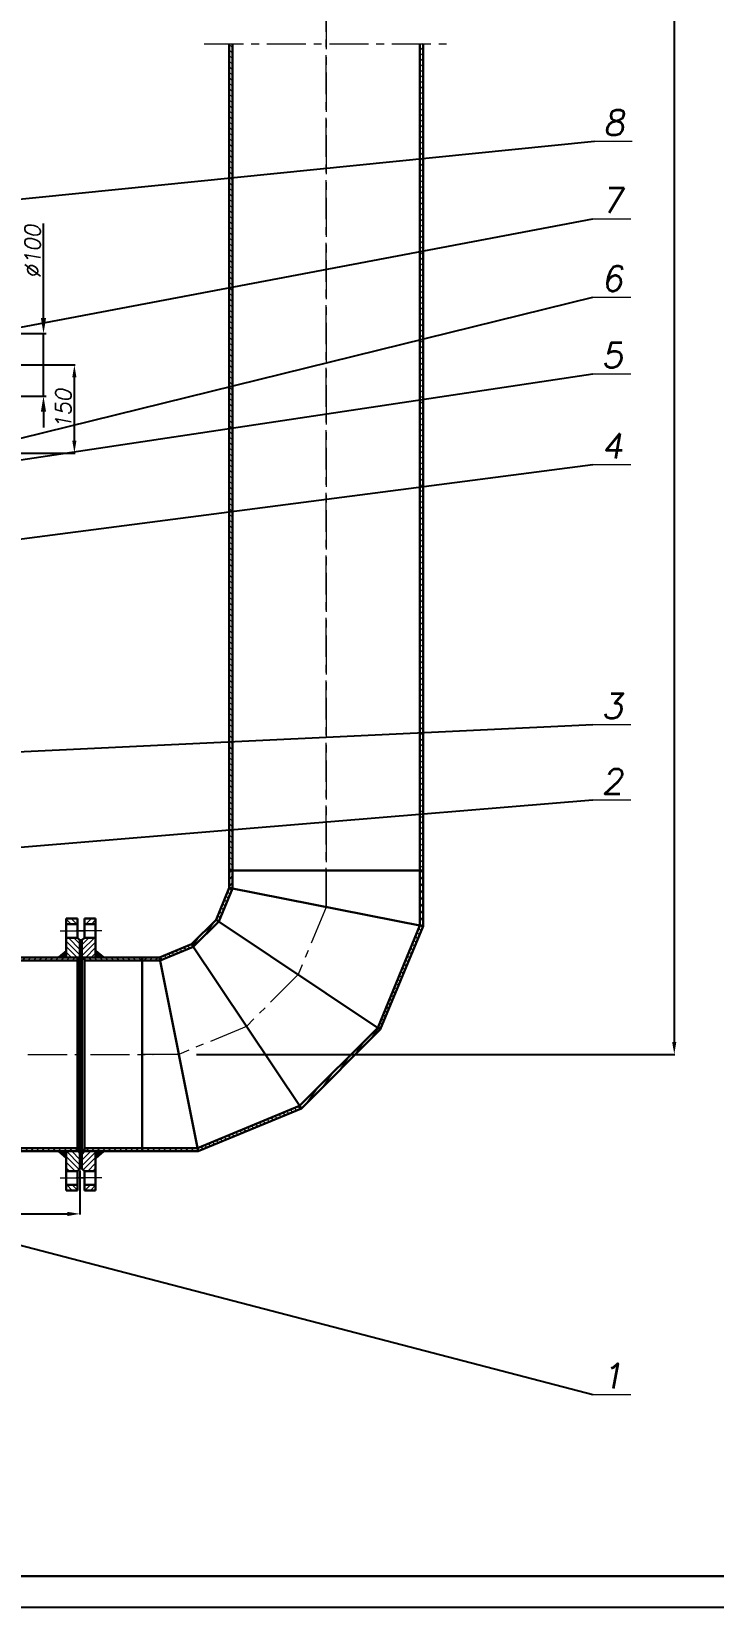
# Model space of a CAD drawing. Header units: inches. Extents: x 41 to 5981, y 0 to 8400.
# Drawn here: x 2151 to 3242, y 0 to 2521 of the extents above; entities that cross this region are included whole.
import ezdxf

# ---------------------------------------------------------------- set-up
doc = ezdxf.new("R2010")
doc.units = ezdxf.units.IN
doc.header["$LTSCALE"] = 50
doc.header["$MEASUREMENT"] = 0
doc.linetypes.add('CENTER', pattern=[2, 1.25, -0.25, 0.25, -0.25])
doc.layers.get('0').update_dxf_attribs({"plot": 0})
for name, color, linetype, lineweight in [('Dam', 2, 'Continuous', 30), ('kthuoc', 3, 'Continuous', 13), ('manh', 4, 'Continuous', 13), ('Tam', 1, 'CENTER', 13)]:
    doc.layers.add(name, color=color, linetype=linetype, lineweight=lineweight)
doc.styles.add('chu2.5', font='txt.shx', dxfattribs={"oblique": 10, "height": 25})
doc.dimstyles.new('Copy of kichthuoc2.5', dxfattribs={"dimtxt": 25, "dimasz": 25, "dimexe": 4, "dimexo": 0, "dimgap": 5, "dimtad": 1, "dimdec": 0, "dimzin": 0, "dimdsep": 46, "dimtxsty": 'chu2.5', "dimcen": 5, "dimclrd": 256, "dimclre": 256, "dimclrt": 256, "dimadec": 0, "dimazin": 0, "dimtfac": 1, "dimtdec": 0, "dimtmove": 0, "dimatfit": 0, "dimfxl": 0, "dimtolj": 1, "dimtzin": 0, "dimarcsym": 0})
doc.dimstyles.new('kichthuoc2.5', dxfattribs={"dimtxt": 25, "dimasz": 20, "dimexe": 1, "dimexo": 0, "dimgap": 5, "dimtad": 1, "dimtoh": 1, "dimdec": 0, "dimzin": 0, "dimdsep": 46, "dimtxsty": 'chu2.5', "dimcen": 5, "dimclrd": 256, "dimclre": 256, "dimclrt": 256, "dimadec": 0, "dimazin": 0, "dimtfac": 1, "dimtdec": 0, "dimtmove": 0, "dimatfit": 0, "dimfxl": 0, "dimtolj": 1, "dimtzin": 0, "dimarcsym": 0})
pattern_1 = [(45, (-230.6606, -421.331), (-4.419417, 4.419417), [])]
pattern_2 = [(135, (-230.6606, -421.331), (-4.419417, -4.419417), [])]
pattern_3 = [(135, (0, -421.331), (-4.419417, -4.419417), [])]
pattern_4 = [(45, (0, -421.331), (-4.419417, 4.419417), [])]
pattern_5 = [(55, (0, -421.331), (-5.1197, 3.584853), [])]

# ---------------------------------------------------------------- blocks, each defined once
blk = doc.blocks.new('*D20')
at = {"layer": 'DEFPOINTS', "color": 0}
for p in [(2167.2, 4693.5), (2415.2, 884.6), (3179.3, 884.6)]:
    blk.add_point(p, dxfattribs=at)
at = {"layer": 'kthuoc', "lineweight": -2}
for p, q in [((2167.2, 4693.5), (3180.3, 4693.5)), ((3179.3, 4673.5), (3179.3, 904.6)), ((2415.2, 884.6), (3180.3, 884.6))]:
    blk.add_line(p, q, dxfattribs=at)
at = {"layer": 'kthuoc'}
for points in [[(3175.9, 4673.5), (3182.6, 4673.5), (3179.3, 4693.5)], [(3175.9, 904.6), (3182.6, 904.6), (3179.3, 884.6)]]:
    blk.add_solid(points, dxfattribs=at)
at = {"layer": 'kthuoc', "insert": (3161.8, 2789.1), "char_height": 25, "attachment_point": 5, "rotation": 90, "style": 'chu2.5'}
blk.add_mtext('\\A1;4700', dxfattribs=at)
blk = doc.blocks.new('*D12')
at = {"layer": 'DEFPOINTS', "color": 0}
for p in [(2098.1, 2037.4), (2100.6, 1937.4), (2170.4, 1937.4)]:
    blk.add_point(p, dxfattribs=at)
at = {"layer": 'kthuoc', "lineweight": -2}
for p, q in [((2170.4, 2062.4), (2170.4, 2213.3)), ((2098.1, 2037.4), (2174.4, 2037.4)), ((2170.4, 1937.4), (2170.4, 2037.4)), ((2100.6, 1937.4), (2174.4, 1937.4)), ((2170.4, 1912.4), (2170.4, 1887.4))]:
    blk.add_line(p, q, dxfattribs=at)
at = {"layer": 'kthuoc'}
for points in [[(2166.2, 2062.4), (2174.5, 2062.4), (2170.4, 2037.4)], [(2166.2, 1912.4), (2174.5, 1912.4), (2170.4, 1937.4)]]:
    blk.add_solid(points, dxfattribs=at)
at = {"layer": 'kthuoc', "insert": (2152.9, 2168.6), "char_height": 25, "attachment_point": 5, "rotation": 90, "style": 'chu2.5'}
blk.add_mtext('\\A1;%%c100', dxfattribs=at)
blk = doc.blocks.new('*D32')
at = {"layer": 'DEFPOINTS', "color": 0}
for p in [(2104, 1987.4), (2219.8, 1987.4), (2054.7, 1846.4)]:
    blk.add_point(p, dxfattribs=at)
at = {"layer": 'kthuoc', "lineweight": -2}
for p, q in [((2104, 1987.4), (2220.8, 1987.4)), ((2219.8, 1866.4), (2219.8, 1967.4)), ((2054.7, 1846.4), (2220.8, 1846.4))]:
    blk.add_line(p, q, dxfattribs=at)
at = {"layer": 'kthuoc'}
for points in [[(2216.4, 1967.4), (2223.1, 1967.4), (2219.8, 1987.4)], [(2216.4, 1866.4), (2223.1, 1866.4), (2219.8, 1846.4)]]:
    blk.add_solid(points, dxfattribs=at)
at = {"layer": 'kthuoc', "insert": (2202.3, 1916.9), "char_height": 25, "attachment_point": 5, "rotation": 90, "style": 'chu2.5'}
blk.add_mtext('\\A1;150', dxfattribs=at)
blk = doc.blocks.new('*D157')
at = {"layer": 'DEFPOINTS', "color": 0}
for p in [(1744.7, 772.3), (2228.7, 698.7), (2228.7, 629.5)]:
    blk.add_point(p, dxfattribs=at)
at = {"layer": 'kthuoc', "lineweight": -2}
for p, q in [((1744.7, 772.3), (1744.7, 628.5)), ((2228.7, 698.7), (2228.7, 628.5)), ((1764.7, 629.5), (2208.7, 629.5))]:
    blk.add_line(p, q, dxfattribs=at)
at = {"layer": 'kthuoc'}
for points in [[(1764.7, 632.8), (1764.7, 626.1), (1744.7, 629.5)], [(2208.7, 632.8), (2208.7, 626.1), (2228.7, 629.5)]]:
    blk.add_solid(points, dxfattribs=at)
at = {"layer": 'kthuoc', "insert": (1986.7, 647), "char_height": 25, "attachment_point": 5, "style": 'chu2.5'}
blk.add_mtext('\\A1;500', dxfattribs=at)

msp = doc.modelspace()

# ---------------------------------------------------------------- hatches: boundary and pattern name
at = {"layer": 'kthuoc'}
h = msp.add_hatch(dxfattribs=at)
h.set_pattern_fill('ANSI31', color=256, scale=50, angle=90, style=0)
h.paths.add_polyline_path([(2472.5, 2501.1), (2467.5, 2501.1), (2467.5, 2413.2), (2472.5, 2413.2)])
h = msp.add_hatch(dxfattribs=at)
h.set_pattern_fill('ANSI31', color=256, scale=50, angle=90, style=0)
h.paths.add_polyline_path([(2777.5, 2501.1), (2772.5, 2501.1), (2772.5, 2413.2), (2777.5, 2413.2)])
h = msp.add_hatch(dxfattribs=at)
h.set_pattern_fill('ANSI31', color=256, scale=50, angle=90, style=0)
h.paths.add_polyline_path([(2472.5, 2411.5), (2467.5, 2411.5), (2467.5, 2190.2), (2472.5, 2190.2)])
h.paths.add_polyline_path([(2777.5, 2411.5), (2772.5, 2411.5), (2772.5, 2190.2), (2777.5, 2190.2)])
h = msp.add_hatch(dxfattribs=at)
h.set_pattern_fill('ANSI31', color=256, scale=50, angle=90, style=0)
h.paths.add_polyline_path([(2472.5, 2190.2), (2467.5, 2190.2), (2467.5, 1888.5), (2472.5, 1888.5)])
h.paths.add_polyline_path([(2777.5, 2190.2), (2772.5, 2190.2), (2772.5, 1888.5), (2777.5, 1888.5)])
h = msp.add_hatch(dxfattribs=at)
h.set_pattern_fill('ANSI31', color=256, scale=50, angle=90, style=0)
h.paths.add_polyline_path([(2467.5, 1599), (2472.5, 1599.2), (2472.5, 1889.7), (2467.5, 1889.7)])
h.paths.add_polyline_path([(2772.5, 1610.3), (2777.5, 1610.5), (2777.5, 1889.7), (2772.5, 1889.7)])
h = msp.add_hatch(dxfattribs=at)
h.set_pattern_fill('ANSI31', color=256, scale=50, angle=90, style=0)
h.paths.add_polyline_path([(2472.5, 1599.2), (2467.5, 1599), (2467.5, 1373.9), (2472.5, 1374.2)])
h.paths.add_polyline_path([(2777.5, 1610.5), (2772.5, 1610.3), (2772.5, 1386.6), (2777.5, 1386.8)])
h = msp.add_hatch(dxfattribs=at)
h.set_pattern_fill('ANSI31', color=256, scale=50, angle=90, style=0)
h.paths.add_polyline_path([(2472.5, 1374.2), (2467.5, 1373.9), (2467.5, 1178.9), (2472.5, 1178.9)])
h.paths.add_polyline_path([(2777.5, 1386.8), (2772.5, 1386.6), (2772.5, 1178.9), (2777.5, 1178.9)])
h = msp.add_hatch(dxfattribs=at)
h.set_pattern_fill('ANSI31', color=256, scale=50, angle=10, style=0)
h.set_pattern_definition(pattern_5)
h.paths.add_polyline_path([(2777.5, 1178.9), (2772.5, 1178.9), (2772.5, 1090.5), (2777.5, 1089.5)])
h.paths.add_polyline_path([(2472.5, 1178.9), (2467.5, 1178.9), (2467.5, 1151.2), (2472.5, 1150.2)])
h = msp.add_hatch(dxfattribs=at)
h.set_pattern_fill('ANSI31', color=256, scale=50, angle=90, style=0)
h.set_pattern_definition(pattern_3)
h.paths.add_polyline_path([(2472.5, 1150.2), (2467.5, 1151.2), (2446.3, 1100), (2450.6, 1097.2)])
h = msp.add_hatch(dxfattribs=at)
h.set_pattern_fill('ANSI31', color=256, scale=50, angle=90, style=0)
h.set_pattern_definition(pattern_2)
h.paths.add_polyline_path([(2228.7, 1067.1), (2224.7, 1071.1), (2206.7, 1071.1), (2206.7, 1039.6), (2228.7, 1039.6)])
h.paths.add_polyline_path([(2224.7, 1102.1), (2206.7, 1102.1), (2206.7, 1093.1), (2224.7, 1093.1)])
h = msp.add_hatch(dxfattribs=at)
h.set_pattern_fill('ANSI31', color=256, scale=50, style=0)
h.set_pattern_definition(pattern_1)
h.paths.add_polyline_path([(2253.7, 1071.1), (2235.7, 1071.1), (2231.7, 1067.1), (2231.7, 1039.6), (2253.7, 1039.6)])
h.paths.add_polyline_path([(2253.7, 1102.1), (2235.7, 1102.1), (2235.7, 1093.1), (2253.7, 1093.1)])
h = msp.add_hatch(dxfattribs=at)
h.set_pattern_fill('ANSI31', color=256, scale=50, angle=10, style=0)
h.set_pattern_definition(pattern_5)
h.paths.add_polyline_path([(2450.6, 1097.2), (2446.3, 1100), (2407.2, 1060.8), (2410, 1056.6)])
h = msp.add_hatch(dxfattribs=at)
h.set_pattern_fill('ANSI31', color=256, scale=50, angle=90, style=0)
h.set_pattern_definition(pattern_3)
h.paths.add_polyline_path([(2777.5, 1089.5), (2772.5, 1090.5), (2704.9, 927.2), (2709.1, 924.4)])
h = msp.add_hatch(dxfattribs=at)
h.set_pattern_fill('ANSI37', color=256, scale=10, angle=90, style=0)
h.set_pattern_definition([(225, (-1e-10, 2190.5908), (-0.8838835, 0.8838835), []), (135, (-1e-10, 2190.5908), (0.8838835, 0.8838835), [])])
h.paths.add_polyline_path([(2228.7, 1067.1), (2231.7, 1067.1), (2231.7, 1039.6), (2228.7, 1039.6)])
h = msp.add_hatch(dxfattribs=at)
h.set_pattern_fill('ANSI31', color=256, scale=50, angle=90, style=0)
h.set_pattern_definition(pattern_3)
h.paths.add_polyline_path([(2410, 1056.6), (2407.2, 1060.8), (2356, 1039.6), (2357, 1034.6)])
h = msp.add_hatch(dxfattribs=at)
h.set_pattern_fill('ANSI31', color=256, scale=50, style=0)
h.set_pattern_definition([(45, (-230.6606, -6.728), (-4.419417, 4.419417), [])])
h.paths.add_polyline_path([(2224.7, 1039.6), (2107.6, 1039.6), (2107.6, 1034.6), (2224.7, 1034.6)])
h.paths.add_polyline_path([(2224.7, 734.6), (2107.6, 734.6), (2107.6, 729.6), (2224.7, 729.6)])
for points in [[(2207.1, 1052), (2195.1, 1040), (2207.1, 1040)], [(2228.7, 1039.6), (2224.7, 1039.6), (2224.7, 1035.6)], [(2231.7, 1039.6), (2235.7, 1039.6), (2235.7, 1035.6)], [(2254.1, 1052), (2266.1, 1040), (2254.1, 1040)], [(2224.7, 734.6), (2224.7, 733.6), (2228.7, 729.6)], [(2228.7, 729.6), (2224.7, 729.6), (2224.7, 733.6)], [(2235.7, 733.6), (2235.7, 734.6), (2231.7, 729.6)], [(2231.7, 729.6), (2235.7, 729.6), (2235.7, 733.6)], [(2207.1, 717.2), (2195.1, 729.2), (2207.1, 729.2)], [(2254.1, 717.2), (2266.1, 729.2), (2254.1, 729.2)]]:
    msp.add_hatch(color=256, dxfattribs=at).paths.add_polyline_path(points)
h = msp.add_hatch(dxfattribs=at)
h.set_pattern_fill('ANSI31', color=256, scale=50, angle=90, style=0)
h.set_pattern_definition(pattern_3)
h.paths.add_polyline_path([(2328.3, 1034.6), (2328.3, 1039.6), (2235.7, 1039.6), (2235.7, 1034.6)])
h = msp.add_hatch(dxfattribs=at)
h.set_pattern_fill('ANSI31', color=256, scale=50, style=0)
h.set_pattern_definition(pattern_4)
h.paths.add_polyline_path([(2357, 1034.6), (2356, 1039.6), (2328.3, 1039.6), (2328.3, 1034.6)])
h = msp.add_hatch(dxfattribs=at)
h.set_pattern_fill('ANSI31', color=256, scale=50, angle=10, style=0)
h.set_pattern_definition(pattern_5)
h.paths.add_polyline_path([(2622.5, 844.9), (2622.5, 837.8), (2669.4, 884.6), (2662.3, 884.6)])
h.paths.add_polyline_path([(2622.5, 837.8), (2622.5, 844.9), (2579.9, 802.3), (2582.8, 798)])
h.paths.add_polyline_path([(2662.3, 884.6), (2669.4, 884.6), (2709.1, 924.4), (2704.9, 927.2)])
h = msp.add_hatch(dxfattribs=at)
h.set_pattern_fill('ANSI31', color=256, scale=50, angle=90, style=0)
h.set_pattern_definition(pattern_3)
h.paths.add_polyline_path([(2582.8, 798), (2579.9, 802.3), (2416.7, 734.6), (2417.7, 729.6)])
h = msp.add_hatch(dxfattribs=at)
h.set_pattern_fill('ANSI31', color=256, scale=50, angle=90, style=0)
h.set_pattern_definition(pattern_3)
h.paths.add_polyline_path([(2328.3, 729.6), (2328.3, 734.6), (2235.7, 734.6), (2235.7, 729.6)])
h = msp.add_hatch(dxfattribs=at)
h.set_pattern_fill('ANSI31', color=256, scale=50, style=0)
h.set_pattern_definition(pattern_4)
h.paths.add_polyline_path([(2328.3, 734.6), (2328.3, 729.6), (2417.7, 729.6), (2416.7, 734.6)])
h = msp.add_hatch(dxfattribs=at)
h.set_pattern_fill('ANSI31', color=256, scale=50, angle=90, style=0)
h.set_pattern_definition(pattern_2)
h.paths.add_polyline_path([(2228.7, 729.6), (2206.7, 729.6), (2206.7, 698.1), (2224.7, 698.1), (2228.7, 702.1)])
h.paths.add_polyline_path([(2224.7, 676.1), (2206.7, 676.1), (2206.7, 667.1), (2224.7, 667.1)])
h = msp.add_hatch(dxfattribs=at)
h.set_pattern_fill('ANSI37', color=256, scale=10, angle=90, style=0)
h.set_pattern_definition([(135, (0, -421.331), (-0.8838835, -0.8838835), []), (225, (0, -421.331), (0.8838835, -0.8838835), [])])
h.paths.add_polyline_path([(2228.7, 702.1), (2231.7, 702.1), (2231.7, 729.6), (2228.7, 729.6)])
h = msp.add_hatch(dxfattribs=at)
h.set_pattern_fill('ANSI31', color=256, scale=50, style=0)
h.set_pattern_definition(pattern_1)
h.paths.add_polyline_path([(2253.7, 729.6), (2231.7, 729.6), (2231.7, 702.1), (2235.7, 698.1), (2253.7, 698.1)])
h.paths.add_polyline_path([(2253.7, 676.1), (2235.7, 676.1), (2235.7, 667.1), (2253.7, 667.1)])

# ---------------------------------------------------------------- linework, layer by layer
msp.add_lwpolyline([(41.4, 0), (41.4, 8400), (5981.4, 8400), (5981.4, 0), (41.4, 0)], close=True)
at = {"layer": 'Dam'}
for p, q in [((2467.5, 2501.1), (2467.5, 1151.2)), ((2472.5, 2501.1), (2472.5, 1150.2)), ((2772.5, 1090.5), (2772.5, 2501.1)), ((2777.5, 1089.5), (2777.5, 2501.1)), ((2467.5, 1178.9), (2522.5, 1178.9)), ((2472.5, 1178.9), (2772.5, 1178.9)), ((2472.5, 1178.9), (2472.5, 1150.2)), ((2472.5, 1178.9), (2472.5, 1178.9)), ((2722.5, 1178.9), (2777.5, 1178.9)), ((2772.5, 1178.9), (2772.5, 1090.5)), ((2772.5, 1178.9), (2772.5, 1178.9)), ((2467.5, 1151.2), (2446.3, 1100)), ((2472.5, 1150.2), (2450.6, 1097.2)), ((2467.5, 1151.2), (2777.5, 1089.5)), ((2206.7, 1102.1), (2224.7, 1102.1)), ((2206.7, 1102.1), (2206.7, 1039.6)), ((2206.7, 1093.1), (2224.7, 1093.1)), ((2224.7, 1102.1), (2224.7, 1071.1)), ((2235.7, 1102.1), (2235.7, 1071.1)), ((2253.7, 1102.1), (2235.7, 1102.1)), ((2253.7, 1093.1), (2235.7, 1093.1)), ((2253.7, 1102.1), (2253.7, 1039.6)), ((2446.3, 1100), (2407.2, 1060.8)), ((2450.6, 1097.2), (2410, 1056.6)), ((2446.3, 1100), (2709.1, 924.4)), ((2772.5, 1090.5), (2704.9, 927.2)), ((2777.5, 1089.5), (2709.1, 924.4)), ((2206.7, 1071.1), (2224.7, 1071.1)), ((2224.7, 1071.1), (2228.7, 1067.1)), ((2228.7, 1067.1), (2228.7, 884.6)), ((2228.7, 1067.1), (2231.7, 1067.1)), ((2235.7, 1071.1), (2231.7, 1067.1)), ((2231.7, 1067.1), (2231.7, 884.6)), ((2253.7, 1071.1), (2235.7, 1071.1)), ((2407.2, 1060.8), (2356, 1039.6)), ((2407.2, 1060.8), (2582.8, 798)), ((2356, 1039.6), (2107.6, 1039.6)), ((2107.6, 1034.6), (2224.7, 1034.6)), ((2207.1, 1050.5), (2195.1, 1040)), ((2224.7, 1039.6), (2224.7, 884.6)), ((2228.7, 1039.6), (2224.7, 1035.6)), ((2231.7, 1039.6), (2235.7, 1035.6)), ((2235.7, 1039.6), (2235.7, 884.6)), ((2357, 1034.6), (2235.7, 1034.6)), ((2254.1, 1050.5), (2266.1, 1040)), ((2328.3, 1039.6), (2328.3, 729.6)), ((2357, 1034.6), (2328.3, 1034.6)), ((2356, 1039.6), (2417.7, 729.6)), ((2410, 1056.6), (2357, 1034.6)), ((2704.9, 927.2), (2579.9, 802.3)), ((2709.1, 924.4), (2582.8, 798)), ((2224.7, 729.6), (2224.7, 884.6)), ((2228.7, 702.1), (2228.7, 884.6)), ((2231.7, 702.1), (2231.7, 884.6)), ((2231.7, 702.1), (2231.7, 884.6)), ((2235.7, 729.6), (2235.7, 884.6)), ((2579.9, 802.3), (2416.7, 734.6)), ((2582.8, 798), (2417.7, 729.6)), ((2224.7, 734.6), (2107.6, 734.6)), ((2228.7, 729.6), (2224.7, 733.6)), ((2231.7, 729.6), (2235.7, 733.6)), ((2402.9, 734.6), (2235.7, 734.6)), ((2235.7, 734.6), (2416.7, 734.6)), ((2416.7, 734.6), (2328.3, 734.6)), ((2417.7, 729.6), (2107.6, 729.6)), ((2207.1, 718.7), (2195.1, 729.2)), ((2206.7, 667.1), (2206.7, 729.6)), ((2253.7, 667.1), (2253.7, 729.6)), ((2254.1, 718.7), (2266.1, 729.2)), ((2206.7, 698.1), (2224.7, 698.1)), ((2224.7, 698.1), (2228.7, 702.1)), ((2224.7, 667.1), (2224.7, 698.1)), ((2228.7, 702.1), (2231.7, 702.1)), ((2235.7, 698.1), (2231.7, 702.1)), ((2253.7, 698.1), (2235.7, 698.1)), ((2235.7, 667.1), (2235.7, 698.1)), ((2206.7, 676.1), (2224.7, 676.1)), ((2206.7, 667.1), (2224.7, 667.1)), ((2253.7, 676.1), (2235.7, 676.1)), ((2253.7, 667.1), (2235.7, 667.1)), ((291.4, 50), (4531.4, 50))]:
    msp.add_line(p, q, dxfattribs=at)
at = {"layer": 'kthuoc'}
for p, q in [((3051.5, 2345), (3112.1, 2345)), ((3049, 2220.8), (3109.7, 2220.8)), ((3049, 2095.8), (3109.7, 2095.8)), ((3049, 1973.3), (3109.7, 1973.3)), ((3049, 1828.3), (3109.7, 1828.3)), ((3049, 1412), (3109.7, 1412)), ((3049, 1291.5), (3109.7, 1291.5)), ((2224.7, 734.6), (2228.7, 729.6)), ((2235.7, 734.6), (2231.7, 729.6)), ((3049, 340.6), (3109.7, 340.6))]:
    msp.add_line(p, q, dxfattribs=at)
at = {"layer": 'Tam'}
for p, q in [((2622.5, 1120.3), (2622.5, 2954.8)), ((2622.5, 2954.8), (2622.5, 1120.3)), ((2427.6, 2501.1), (2817.4, 2501.1)), ((2622.5, 1178.9), (2622.5, 1120.3)), ((2622.5, 1120.3), (2577.7, 1012.2)), ((2196.9, 1082.1), (2237.6, 1082.1)), ((2197.9, 1082.1), (2233.7, 1082.1)), ((2263.5, 1082.1), (2222.8, 1082.1)), ((2262.5, 1082.1), (2226.7, 1082.1)), ((2577.7, 1012.2), (2495, 929.4)), ((2495, 929.4), (2386.8, 884.6)), ((745.5, 884.6), (2345.8, 884.6)), ((2386.8, 884.6), (2328.3, 884.6)), ((2196.9, 687.1), (2237.6, 687.1)), ((2197.9, 687.1), (2233.7, 687.1)), ((2263.5, 687.1), (2222.8, 687.1)), ((2262.5, 687.1), (2226.7, 687.1))]:
    msp.add_line(p, q, dxfattribs=at)

# ---------------------------------------------------------------- texts
at = {"layer": 'kthuoc', "char_height": 25, "width": 4, "attachment_point": 9, "style": 'chu2.5'}
for insert in [(3109.1, 1764.4), (3109.1, 1756.4)]:
    msp.add_mtext('\\A1;', dxfattribs=dict(at, insert=insert))
at = {"layer": 'manh', "char_height": 40, "attachment_point": 9, "style": 'chu2.5'}
for s, insert in [('8', (3099.7, 2354.6)), ('7', (3097.2, 2230.4)), ('6', (3097.2, 2105.4)), ('5', (3097.2, 1982.9)), ('4', (3097.2, 1837.9)), ('3', (3097.2, 1421.6)), ('2', (3097.2, 1301.2)), ('1', (3097.2, 350.3))]:
    msp.add_mtext(s, dxfattribs=dict(at, insert=insert))

# ---------------------------------------------------------------- dimensions: what is measured, and where the dimension line sits
at = {"layer": 'kthuoc'}
for base, p1, p2, text, picture, middle in [((3179.3, 884.6), (2167.2, 4693.5), (2415.2, 884.6), '4700', '*D20', (3161.8, 2789.1)), ((2219.8, 1987.4), (2054.7, 1846.4), (2104, 1987.4), '150', '*D32', (2202.3, 1916.9))]:
    dim = msp.add_linear_dim(base=base, p1=p1, p2=p2, angle=90, text=text, dimstyle='kichthuoc2.5', dxfattribs=at)
    dim.commit()
    dim.dimension.update_dxf_attribs({"geometry": picture, "text_midpoint": middle})
dim = msp.add_linear_dim(base=(2170.4, 1937.4), p1=(2098.1, 2037.4), p2=(2100.6, 1937.4), angle=90, text='%%c<>', dimstyle='Copy of kichthuoc2.5', dxfattribs=at)
dim.commit()
dim.dimension.update_dxf_attribs({"geometry": '*D12', "text_midpoint": (2170.4, 2168.6), "dimtype": 160})
dim = msp.add_linear_dim(base=(2228.7, 629.5), p1=(1744.7, 772.3), p2=(2228.7, 698.7), text='500', dimstyle='kichthuoc2.5', dxfattribs=at)
dim.commit()
dim.dimension.update_dxf_attribs({"geometry": '*D157', "text_midpoint": (1986.7, 647)})

# ---------------------------------------------------------------- leaders
for points, override in [([(1922.7, 2231.5), (3051.5, 2345)], {"dimasz": 8, "dimtad": 0, "dimldrblk": 'Dot'}), ([(2122.7, 2045.8), (3049, 2220.8)], {"dimasz": 8, "dimtad": 0, "dimldrblk": 'Dot'}), ([(2094.7, 1860.6), (3049, 2095.8)], {"dimasz": 8, "dimtad": 0, "dimldrblk": 'Dot'}), ([(2094.7, 1829.6), (3049, 1973.3)], {"dimasz": 8, "dimtad": 0, "dimldrblk": 'Dot'}), ([(1315.7, 1601.9), (3049, 1828.3)], {"dimasz": 8, "dimgap": 5, "dimtad": 0, "dimldrblk": 'Dot'}), ([(2008, 1362.7), (3049, 1412)], {"dimasz": 8, "dimtad": 0, "dimldrblk": 'Dot'}), ([(1697.7, 1180.4), (3049, 1291.5)], {"dimasz": 8, "dimtad": 0, "dimldrblk": 'Dot'}), ([(1596.8, 719.1), (3049, 340.6)], {"dimasz": 8, "dimtad": 0, "dimldrblk": 'Dot'})]:
    msp.add_leader(points, dimstyle='kichthuoc2.5', override=override, dxfattribs=at)

doc.saveas('drawing.dxf')
